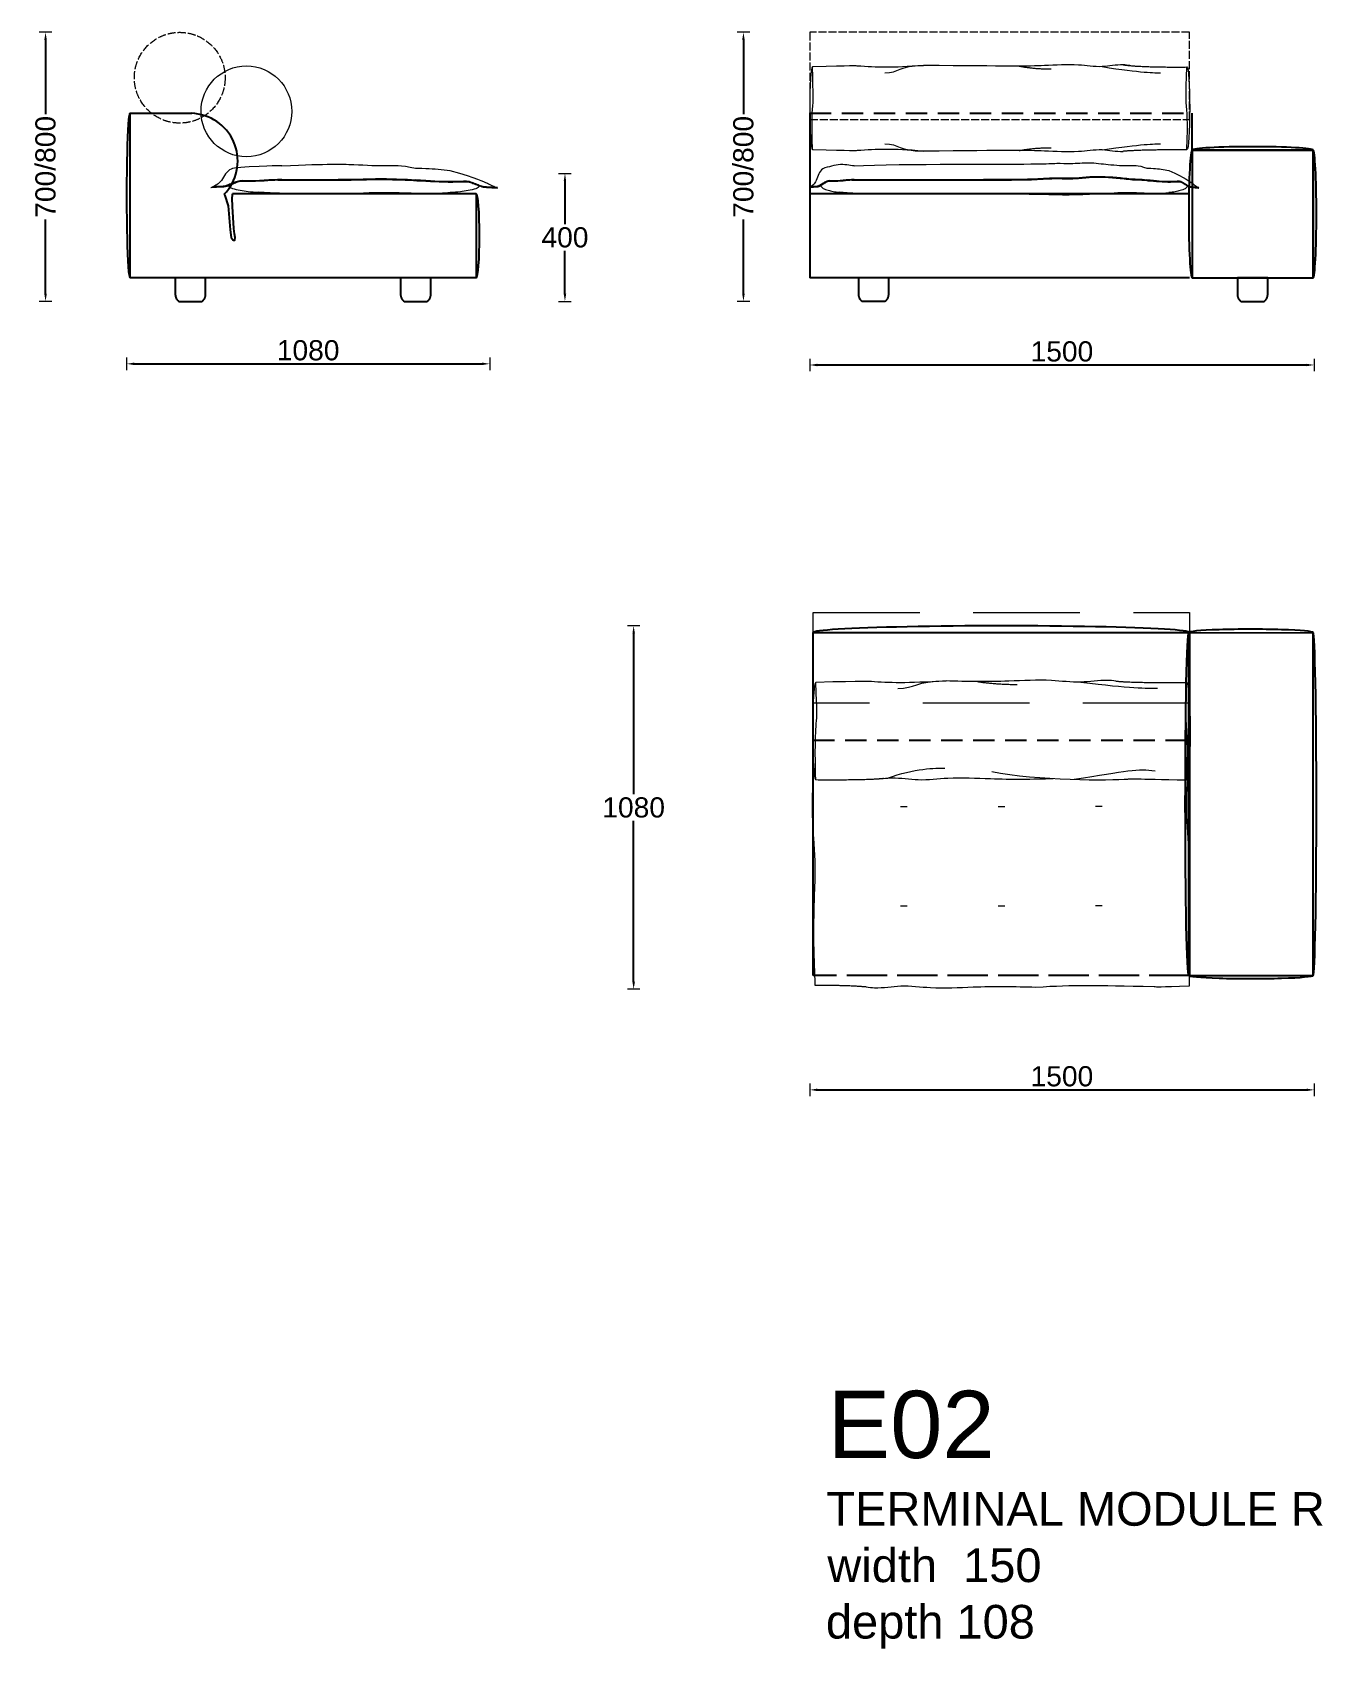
# Model space of a CAD drawing. Header units: millimetres. Extents: x 6668 to 47386, y -6732 to 35544.
# Drawn here: x 12304 to 16142, y 30707 to 35514 of the extents above; entities that cross this region are included whole.
import ezdxf

# ---------------------------------------------------------------- set-up
doc = ezdxf.new("R2010")
doc.units = ezdxf.units.MM
doc.linetypes.add('ACAD_ISO02W100', pattern=[15, 12, -3])
doc.linetypes.add('NASCOSTA', pattern=[9.525, 6.35, -3.175])
doc.layers.add('_ARREDO', color=7, linetype='Continuous')
doc.layers.add('TESTO', color=1, linetype='Continuous')
for name, color, linetype, lineweight in [('_CUSCINO SEDUTA', 8, 'Continuous', 9), ('_QUOTE', 1, 'Continuous', 9), ('_RULLO', 8, 'Continuous', 9)]:
    doc.layers.add(name, color=color, linetype=linetype, lineweight=lineweight)
doc.styles.add('Arial', font='arial.ttf')
doc.styles.get("Standard").update_dxf_attribs({"font": 'arial.ttf'})
doc.dimstyles.new('1_1', dxfattribs={"dimscale": 15, "dimtxt": 4, "dimasz": 1.5, "dimexe": 1.25, "dimexo": 2, "dimtad": 1, "dimtih": 1, "dimtoh": 1, "dimdec": 0, "dimtxsty": 'Standard', "dimcen": 2.5, "dimclrd": 256, "dimclre": 256, "dimclrt": 256, "dimadec": 0, "dimazin": 0, "dimtfac": 1, "dimtdec": 0, "dimtmove": 0, "dimatfit": 3, "dimfxl": 1.25, "dimfxlon": 1, "dimlwe": 0, "dimarcsym": 0})

# ---------------------------------------------------------------- blocks, each defined once
blk = doc.blocks.new('mr_central_112')
at = {"layer": '_ARREDO'}
for p, q in [((-56, -101.99), (-56, 0.01)), ((-56, 0.01), (56, 0.01)), ((56, 0.01), (56, -101.99))]:
    blk.add_line(p, q, dxfattribs=at)
at = {"layer": '_ARREDO', "linetype": 'ACAD_ISO02W100'}
blk.add_line((56, -101.99), (-56, -101.99), dxfattribs=at)
at = {"layer": '_ARREDO'}
blk.add_ellipse((0, 0), major_axis=(56, 0.01), ratio=0.035879, start_param=-0.000011, end_param=3.141593, dxfattribs=at)
at = {"layer": '_CUSCINO SEDUTA'}
for p, q in [((-30, -51.74), (-28, -51.74)), ((-1, -51.74), (1, -51.74)), ((30, -51.74), (28, -51.74)), ((-30, -81.24), (-28, -81.24)), ((-1, -81.24), (1, -81.24)), ((30, -81.24), (28, -81.24))]:
    blk.add_line(p, q, dxfattribs=at)
at = {"layer": '_CUSCINO SEDUTA', "lineweight": 9}
for points, degree in [([(-56.11, -56.03), (-56.31, -51.03), (-56.18, -46.03), (-55.78, -41.05)], 3), ([(55.25, -56.05), (55.08, -51.84), (55.15, -47.62), (55.42, -43.42)], 3), ([(-55.38, -69.61), (-55.45, -65.09), (-55.92, -60.56), (-56.11, -56.03)], 3), ([(55.98, -69.63), (55.91, -65.11), (55.44, -60.59), (55.25, -56.05)], 3), ([(-55.57, -78.73), (-55.47, -75.69), (-55.33, -72.65), (-55.38, -69.61)], 3), ([(55.79, -78.75), (55.89, -75.71), (56.03, -72.67), (55.98, -69.63)], 3), ([(-55.62, -97.4), (-55.83, -91.16), (-55.77, -84.93), (-55.57, -78.73)], 3), ([(55.74, -97.43), (55.53, -91.19), (55.59, -84.96), (55.79, -78.75)], 3), ([(-55.36, -104.97), (-55.4, -102.45), (-55.53, -99.92), (-55.62, -97.4)], 3), ([(56, -104.99), (55.96, -102.47), (55.83, -99.95), (55.74, -97.43)], 3), ([(-40.25, -105.38), (-45.92, -104.86), (-55.36, -104.97)], 2), ([(-40.25, -105.38), (-39.37, -105.5), (-38.55, -105.57), (-37.74, -105.6)], 3), ([(-37.74, -105.6), (-35.1, -105.67), (-32.49, -105.16), (-29.87, -105.07)], 3), ([(-29.87, -105.07), (-26.96, -104.97), (-24.03, -105.38), (-21.08, -105.55)], 3), ([(-21.08, -105.55), (-16.88, -105.78), (-12.64, -105.52), (-8.41, -105.37)], 3), ([(-8.41, -105.37), (-2.17, -105.16), (4.06, -105.21), (10.26, -105.42)], 3), ([(10.26, -105.42), (22.13, -104.67), (27.32, -104.82), (45.47, -105.26)], 3), ([(45.47, -105.26), (46.15, -105.31), (46.84, -105.38), (56, -104.99)], 3)]:
    blk.add_open_spline(points, degree=degree, dxfattribs=at)
at = {"layer": '_RULLO', "linetype": 'NASCOSTA', "ltscale": 5}
blk.add_lwpolyline([(-56, 5.97), (56, 5.97), (56, -21.03), (-56, -21.03)], close=True, dxfattribs=at)
at = {"layer": '_RULLO'}
blk.add_ellipse((-55.19, -29.32), major_axis=(0, 14.51), ratio=0.069077, start_param=0, end_param=3.141593, dxfattribs=at)
at = {"layer": '_RULLO', "extrusion": (0, 0, -1)}
blk.add_ellipse((55.17, -29.34), major_axis=(0, 14.51), ratio=0.069077, start_param=0, end_param=3.141593, dxfattribs=at)
at = {"layer": '_RULLO', "lineweight": 9}
for points, degree in [([(-16.45, -14.38), (-28.32, -15.13), (-33.5, -14.98), (-38.66, -14.54)], 3), ([(-30.79, -16.59), (-25.61, -16.59), (-25.61, -14.38), (-16.45, -14.38)], 3), ([(2.22, -14.43), (-4.02, -14.64), (-10.25, -14.58), (-16.45, -14.38)], 3), ([(14.89, -14.25), (10.69, -14.02), (6.45, -14.28), (2.22, -14.43)], 3), ([(23.68, -14.73), (20.77, -14.83), (17.84, -14.41), (14.89, -14.25)], 3), ([(31.55, -14.2), (28.91, -14.12), (26.31, -14.64), (23.68, -14.73)], 3), ([(34.06, -14.42), (33.19, -14.3), (32.36, -14.23), (31.55, -14.2)], 3), ([(34.06, -14.42), (38.73, -14.94), (55.17, -14.83)], 2), ([(-38.66, -14.54), (-39.34, -14.48), (-40.03, -14.42), (-55.19, -14.81)], 3), ([(-54.92, -25.34), (-54.86, -24.65), (-54.8, -23.97), (-55.19, -14.81)], 3), ([(-7.11, -14.56), (-1.61, -15.41), (4.73, -15.41)], 2), ([(23.68, -14.73), (38.39, -16.55), (43.41, -16.55), (46.44, -16.55)], 3), ([(54.91, -25.36), (54.85, -24.68), (54.79, -23.99), (55.17, -14.83)], 3), ([(-55.19, -43.83), (-55.47, -34.52), (-55.31, -29.92), (-54.92, -25.34)], 3), ([(55.17, -43.85), (55.46, -34.55), (55.29, -29.94), (54.91, -25.36)], 3), ([(-35.07, -43.41), (-34.2, -43.3), (-33.38, -43.23), (-32.57, -43.2)], 3), ([(-33.82, -43.28), (-26, -40.29), (-19.38, -40.29), (-16.86, -40.29)], 3), ([(-32.57, -43.2), (-29.93, -43.12), (-27.32, -43.64), (-24.7, -43.73)], 3), ([(-24.7, -43.73), (-21.79, -43.83), (-18.86, -43.41), (-15.91, -43.25)], 3), ([(-15.91, -43.25), (-11.71, -43.02), (-7.47, -43.28), (-3.24, -43.43)], 3), ([(-2.83, -41.28), (10.47, -44.07), (32.49, -43.97), (37.64, -43.54)], 3), ([(45.72, -41.23), (40.7, -40.29), (37.26, -41.28), (21.63, -43.67)], 3), ([(-35.07, -43.41), (-39.75, -43.94), (-55.19, -43.83)], 2), ([(-3.24, -43.43), (3, -43.64), (9.23, -43.58), (15.43, -43.38)], 3), ([(37.64, -43.54), (38.33, -43.48), (39.01, -43.42), (55.17, -43.81)], 3)]:
    blk.add_open_spline(points, degree=degree, dxfattribs=at)
blk = doc.blocks.new('armrest_38')
at = {"layer": '_ARREDO'}
for p, q in [((-19, -101.99), (-19, 0.01)), ((-19, -0.01), (18, 0.01)), ((18, -101.99), (18, 0.01)), ((-19, -101.99), (18, -101.99))]:
    blk.add_line(p, q, dxfattribs=at)
at = {"layer": '_ARREDO', "extrusion": (0, 0, -1)}
for centre, major_axis, ratio, start_param, end_param in [((-19, -50.99), (0, 51), 0.019608, 3.141593, 6.283185), ((-0.5, -101.99), (-18.5, 0), 0.054047, 3.14149, 6.304844)]:
    blk.add_ellipse(centre, major_axis=major_axis, ratio=ratio, start_param=start_param, end_param=end_param, dxfattribs=at)
at = {"layer": '_ARREDO'}
for centre, major_axis, ratio, start_param, end_param in [((-0.5, 0.01), (18.5, 0), 0.054047, -0.000103, 3.163251), ((18, -50.99), (0, 51), 0.019608, 3.141593, 6.283185)]:
    blk.add_ellipse(centre, major_axis=major_axis, ratio=ratio, start_param=start_param, end_param=end_param, dxfattribs=at)
blk = doc.blocks.new('*D239')
at = {"layer": '_QUOTE', "lineweight": 0, "transparency": 16777216}
for p, q in [((12584.7, 34546.8), (12584.7, 34509.3)), ((13664.5, 34546.8), (13664.5, 34509.3))]:
    blk.add_line(p, q, dxfattribs=at)
at = {"layer": '_QUOTE', "lineweight": -2, "transparency": 16777216}
blk.add_line((12607.2, 34528), (13642, 34528), dxfattribs=at)
at = {"layer": '_QUOTE', "transparency": 16777216}
for points in [[(12607.2, 34531.8), (12607.2, 34524.3), (12584.7, 34528)], [(13642, 34531.8), (13642, 34524.3), (13664.5, 34528)]]:
    blk.add_solid(points, dxfattribs=at)
at = {"layer": 'Defpoints', "color": 0, "transparency": 16777216}
for p in [(12584.7, 34992.4), (13664.5, 34908.8), (13664.5, 34528)]:
    blk.add_point(p, dxfattribs=at)
at = {"layer": '_QUOTE', "transparency": 16777216, "insert": (13124.6, 34568), "char_height": 60, "attachment_point": 5}
blk.add_mtext('1080', dxfattribs=at)
blk = doc.blocks.new('*D348')
at = {"layer": '_QUOTE', "lineweight": 0, "transparency": 16777216}
for p, q in [((14616.4, 34543.3), (14616.4, 34505.8)), ((16116.4, 34543.3), (16116.4, 34505.8))]:
    blk.add_line(p, q, dxfattribs=at)
at = {"layer": '_QUOTE', "lineweight": -2, "transparency": 16777216}
blk.add_line((14638.9, 34524.6), (16093.9, 34524.6), dxfattribs=at)
at = {"layer": '_QUOTE', "transparency": 16777216}
for points in [[(14638.9, 34528.3), (14638.9, 34520.8), (14616.4, 34524.6)], [(16093.9, 34528.3), (16093.9, 34520.8), (16116.4, 34524.6)]]:
    blk.add_solid(points, dxfattribs=at)
at = {"layer": 'Defpoints', "color": 0, "transparency": 16777216}
for p in [(16116.4, 34973.7), (14616.4, 34936.7), (16116.4, 34524.6)]:
    blk.add_point(p, dxfattribs=at)
at = {"layer": '_QUOTE', "transparency": 16777216, "insert": (15366.4, 34564.6), "char_height": 60, "attachment_point": 5}
blk.add_mtext('1500', dxfattribs=at)
blk = doc.blocks.new('*D243')
at = {"layer": '_QUOTE', "lineweight": 0, "transparency": 16777216}
for p, q in [((14616.3, 32387.8), (14616.3, 32350.3)), ((16116.4, 32387.8), (16116.4, 32350.3))]:
    blk.add_line(p, q, dxfattribs=at)
at = {"layer": '_QUOTE', "lineweight": -2, "transparency": 16777216}
blk.add_line((14638.8, 32369.1), (16093.9, 32369.1), dxfattribs=at)
at = {"layer": '_QUOTE', "transparency": 16777216}
for points in [[(14638.8, 32372.8), (14638.8, 32365.3), (14616.3, 32369.1)], [(16093.9, 32372.8), (16093.9, 32365.3), (16116.4, 32369.1)]]:
    blk.add_solid(points, dxfattribs=at)
at = {"layer": 'Defpoints', "color": 0, "transparency": 16777216}
for p in [(14616.3, 32781.2), (16116.4, 32814.8), (16116.4, 32369.1)]:
    blk.add_point(p, dxfattribs=at)
at = {"layer": '_QUOTE', "transparency": 16777216, "insert": (15366.4, 32409.1), "char_height": 60, "attachment_point": 5}
blk.add_mtext('1500', dxfattribs=at)
blk = doc.blocks.new('*D349')
at = {"layer": '_QUOTE', "lineweight": 0, "transparency": 16777216}
for p, q in [((14111.5, 33748.9), (14074, 33748.9)), ((14111.5, 32668.4), (14074, 32668.4))]:
    blk.add_line(p, q, dxfattribs=at)
at = {"layer": '_QUOTE', "lineweight": -2, "transparency": 16777216}
for p, q in [((14092.7, 33726.4), (14092.7, 33248.6)), ((14092.7, 32690.9), (14092.7, 33168.6))]:
    blk.add_line(p, q, dxfattribs=at)
at = {"layer": '_QUOTE', "transparency": 16777216}
for points in [[(14089, 33726.4), (14096.5, 33726.4), (14092.7, 33748.9)], [(14089, 32690.9), (14096.5, 32690.9), (14092.7, 32668.4)]]:
    blk.add_solid(points, dxfattribs=at)
at = {"layer": 'Defpoints', "color": 0, "transparency": 16777216}
for p in [(14092.7, 33748.9), (15218, 33748.9), (15195.6, 32668.4)]:
    blk.add_point(p, dxfattribs=at)
at = {"layer": '_QUOTE', "transparency": 16777216, "insert": (14092.7, 33208.6), "char_height": 60, "attachment_point": 5}
blk.add_mtext('1080', dxfattribs=at)
blk = doc.blocks.new('*D277')
at = {"layer": '_QUOTE', "lineweight": 0, "transparency": 16777216}
for p, q in [((12362.4, 35513.8), (12324.9, 35513.8)), ((12362.4, 34713.8), (12324.9, 34713.8))]:
    blk.add_line(p, q, dxfattribs=at)
at = {"layer": '_QUOTE', "lineweight": -2, "transparency": 16777216}
for p, q in [((12343.7, 35491.3), (12343.7, 35270.7)), ((12343.7, 34736.3), (12343.7, 34956.9))]:
    blk.add_line(p, q, dxfattribs=at)
at = {"layer": '_QUOTE', "transparency": 16777216}
for points in [[(12339.9, 35491.3), (12347.4, 35491.3), (12343.7, 35513.8)], [(12339.9, 34736.3), (12347.4, 34736.3), (12343.7, 34713.8)]]:
    blk.add_solid(points, dxfattribs=at)
at = {"layer": 'Defpoints', "color": 0, "transparency": 16777216}
for p in [(12913.8, 35513.8), (12343.7, 34713.8), (13106.1, 34713.8)]:
    blk.add_point(p, dxfattribs=at)
at = {"layer": '_QUOTE', "transparency": 16777216, "insert": (12343.7, 35113.8), "char_height": 60, "attachment_point": 5, "rotation": 90}
blk.add_mtext('700/800', dxfattribs=at)
blk = doc.blocks.new('*D278')
at = {"layer": '_QUOTE', "lineweight": 0, "transparency": 16777216}
for p, q in [((14438, 35513.8), (14400.5, 35513.8)), ((14438, 34713.8), (14400.5, 34713.8))]:
    blk.add_line(p, q, dxfattribs=at)
at = {"layer": '_QUOTE', "lineweight": -2, "transparency": 16777216}
for p, q in [((14419.2, 35491.3), (14419.2, 35270.7)), ((14419.2, 34736.3), (14419.2, 34956.9))]:
    blk.add_line(p, q, dxfattribs=at)
at = {"layer": '_QUOTE', "transparency": 16777216}
for points in [[(14415.5, 35491.3), (14423, 35491.3), (14419.2, 35513.8)], [(14415.5, 34736.3), (14423, 34736.3), (14419.2, 34713.8)]]:
    blk.add_solid(points, dxfattribs=at)
at = {"layer": 'Defpoints', "color": 0, "transparency": 16777216}
for p in [(14989.3, 35513.8), (14419.2, 34713.8), (15181.6, 34713.8)]:
    blk.add_point(p, dxfattribs=at)
at = {"layer": '_QUOTE', "transparency": 16777216, "insert": (14419.2, 35113.8), "char_height": 60, "attachment_point": 5, "rotation": 90}
blk.add_mtext('700/800', dxfattribs=at)
blk = doc.blocks.new('*D305')
at = {"layer": '_QUOTE', "lineweight": 0, "transparency": 16777216}
for p, q in [((13869.6, 35093.9), (13907.1, 35093.9)), ((13869.6, 34713.8), (13907.1, 34713.8))]:
    blk.add_line(p, q, dxfattribs=at)
at = {"layer": '_QUOTE', "lineweight": -2, "transparency": 16777216}
for p, q in [((13888.4, 35071.4), (13888.4, 34943.8)), ((13888.4, 34736.3), (13888.4, 34863.8))]:
    blk.add_line(p, q, dxfattribs=at)
at = {"layer": '_QUOTE', "transparency": 16777216}
for points in [[(13884.6, 35071.4), (13892.1, 35071.4), (13888.4, 35093.9)], [(13884.6, 34736.3), (13892.1, 34736.3), (13888.4, 34713.8)]]:
    blk.add_solid(points, dxfattribs=at)
at = {"layer": 'Defpoints', "color": 0, "transparency": 16777216}
for p in [(13244.9, 35093.9), (13244.9, 34713.8), (13888.4, 34713.8)]:
    blk.add_point(p, dxfattribs=at)
at = {"layer": '_QUOTE', "transparency": 16777216, "insert": (13888.4, 34903.8), "char_height": 60, "attachment_point": 5}
blk.add_mtext('400', dxfattribs=at)
blk = doc.blocks.new('PIEDINO MIAMI SOFT_PANAMA H7CM')
at = {"color": 0, "linetype": 'ByBlock', "lineweight": -2}
for points in [[(45, 0), (-45, 0)], [(-45, 0), (-45, -50.4)], [(45, -50.4), (45, 0)], [(-45, -50.4), (-45, -51.2), (-44.9, -52), (-44.8, -52.9), (-44.7, -53.7), (-44.5, -54.5), (-44.4, -55.3), (-44.2, -56.1), (-43.9, -56.9), (-43.7, -57.7), (-43.4, -58.5), (-43.1, -59.3), (-42.7, -60), (-42.4, -60.8), (-42, -61.5), (-41.6, -62.2), (-41.1, -63), (-40.7, -63.6), (-40.2, -64.3), (-39.7, -65), (-39.1, -65.6), (-38.6, -66.2), (-38, -66.8), (-37.4, -67.4), (-36.8, -68), (-36.1, -68.5), (-35.5, -69), (-34.8, -69.5), (-34.1, -70)], [(-34.1, -70), (34.1, -70)], [(34.1, -70), (34.8, -69.5), (35.5, -69), (36.1, -68.5), (36.8, -68), (37.4, -67.4), (38, -66.8), (38.6, -66.2), (39.1, -65.6), (39.7, -65), (40.2, -64.3), (40.7, -63.6), (41.1, -63), (41.6, -62.2), (42, -61.5), (42.4, -60.8), (42.7, -60), (43.1, -59.3), (43.4, -58.5), (43.7, -57.7), (43.9, -56.9), (44.2, -56.1), (44.4, -55.3), (44.5, -54.5), (44.7, -53.7), (44.8, -52.9), (44.9, -52), (45, -51.2), (45, -50.4)]]:
    blk.add_lwpolyline(points, dxfattribs=at)

msp = doc.modelspace()

# ---------------------------------------------------------------- linework, layer by layer
at = {"layer": '_ARREDO'}
for p, q in [((12594.6, 35273.5), (12594.6, 34783.8)), ((12594.6, 35273.5), (12755.9, 35273.5)), ((15753.4, 35163.7), (15753.4, 35273.5)), ((15753.4, 35163.7), (16113.4, 35163.7)), ((15753.4, 35163.7), (15753.4, 34783.8)), ((16113.4, 35163.7), (15753.4, 35163.7)), ((15753.4, 35163.7), (15753.4, 34783.8)), ((16113.4, 35163.7), (16113.4, 34783.8)), ((16113.4, 34783.8), (16113.4, 35163.7)), ((13624.5, 35033.8), (12899.5, 35033.8)), ((13624.5, 35033.8), (13624.5, 34783.8)), ((15746.3, 35033.8), (14616.3, 35033.8)), ((13624.5, 34783.8), (12594.6, 34783.8)), ((15746.3, 34783.8), (14616.3, 34783.8)), ((15753.4, 34783.8), (16113.4, 34783.8))]:
    msp.add_line(p, q, dxfattribs=at)
for points in [[(12594.6, 35273.5), (12778.4, 35273.5)], [(12788, 35272.1), (12778.4, 35273.5)], [(14616.6, 35273.5), (14616.6, 35273.5), (14616.3, 34783.8)], [(12875, 35032.5), (12876.5, 35028.2), (12887.1, 34998.3), (12892.7, 34926.6), (12896.1, 34904), (12901.2, 34896.1), (12906.8, 34895.6), (12907.2, 34903.5), (12905.5, 34914.1), (12903.4, 34930), (12899.5, 34996), (12898.9, 35020.8), (12899.5, 35029.3), (12899.5, 35033.8)]]:
    msp.add_lwpolyline(points, dxfattribs=at)
at = {"layer": '_ARREDO', "linetype": 'NASCOSTA', "ltscale": 10}
for points in [[(14616.6, 35273.5), (15753.4, 35273.5)], [(14626.3, 33408.9), (15746.3, 33408.9)]]:
    msp.add_lwpolyline(points, dxfattribs=at)
at = {"layer": '_ARREDO'}
msp.add_arc((12773.6, 35131.2), 141.6, 315.7566, 84.1693, dxfattribs=at)
for centre, major_axis, ratio, start_param, end_param in [((12594.6, 35028.9), (0, 244.6), 0.040884, 0, 3.141593), ((15753.4, 34973.7), (0, -189.9), 0.052652, 3.141593, 6.283185), ((15933.4, 35163.7), (-180, 0), 0.055556, 3.141593, 6.283185), ((16113.4, 34973.7), (0, 189.9), 0.052652, 3.141593, 6.283185), ((13624.5, 34908.8), (0, 125), 0.08, 3.141593, 6.283185)]:
    msp.add_ellipse(centre, major_axis=major_axis, ratio=ratio, start_param=start_param, end_param=end_param, dxfattribs=at)
at = {"layer": '_CUSCINO SEDUTA'}
for p, q in [((13474.9, 35073.4), (13443.6, 35074.8)), ((15639, 35073.4), (15619.3, 35074.8))]:
    msp.add_line(p, q, dxfattribs=at)
for points in [[(12891, 35104.6), (12877.6, 35096.4), (12873, 35079.7), (12862.9, 35068.8)], [(12911.3, 35111.3), (12903.2, 35109.7), (12896.4, 35107.9), (12891, 35104.6)], [(13046.1, 35116.9), (13036.1, 35116.8), (13026.1, 35117.9), (12911.3, 35111.3)], [(13046.1, 35116.9), (13192.7, 35123.3), (13218.8, 35121.5), (13260.3, 35120.9)], [(13260.3, 35120.9), (13296.7, 35118.4), (13333.6, 35117.3), (13362.4, 35117.9)], [(13362.4, 35117.9), (13381.6, 35118.3), (13397.2, 35119.6), (13443.6, 35110.3)], [(13443.6, 35110.3), (13449.4, 35110), (13455.1, 35109.8), (13474.9, 35109)], [(13474.9, 35109), (13499.4, 35107.9), (13523.6, 35106.4), (13546.3, 35103.1)], [(13546.3, 35103.1), (13630.4, 35078.6), (13643.9, 35071.7), (13657.7, 35065)], [(14651, 35104.6), (14642.6, 35096.4), (14639.7, 35079.7), (14633.3, 35068.8)], [(14675.1, 35114.2), (14664.8, 35111.6), (14656.6, 35110), (14651, 35104.6)], [(14701.3, 35120.2), (14692.6, 35119.2), (14683.1, 35116.3), (14675.1, 35114.2)], [(14748.9, 35116.9), (14734.1, 35116.8), (14719.6, 35122.5), (14701.3, 35120.2)], [(14748.9, 35116.9), (14885.2, 35123.3), (15225.5, 35121.5), (15288.9, 35122.4)], [(15288.9, 35122.4), (15322.4, 35122.9), (15336.7, 35124.1), (15351, 35124.3)], [(15351, 35124.3), (15364.7, 35124.4), (15378.5, 35123.6), (15392.3, 35123.8)], [(15392.3, 35123.8), (15410.8, 35124), (15429.3, 35126.2), (15447.7, 35125.9)], [(15447.7, 35125.9), (15466.4, 35125.6), (15484.9, 35122.8), (15503.7, 35120.9)], [(15503.7, 35120.9), (15526.7, 35118.4), (15549.9, 35117.3), (15568.1, 35117.9)], [(15568.1, 35117.9), (15580.2, 35118.3), (15590, 35119.6), (15619.3, 35110.3)], [(15619.3, 35110.3), (15623, 35110), (15626.6, 35109.8), (15639, 35109)], [(15639, 35109), (15654.5, 35107.9), (15669.8, 35106.4), (15684.1, 35103.1)], [(15684.1, 35103.1), (15737.1, 35078.6), (15745.6, 35071.7), (15754.3, 35065)], [(12862.9, 35068.8), (12855.6, 35061), (12845.5, 35056.3), (12835.4, 35051.5)], [(12857.5, 35052.9), (12849.9, 35052.6), (12842.7, 35052.1), (12835.4, 35051.5)], [(12855.3, 35055.3), (12850.9, 35055.1), (12846.3, 35054.9), (12841.9, 35054.6)], [(12876.3, 35056.8), (12870.2, 35055.7), (12862.7, 35055.6), (12855.3, 35055.3)], [(12878.5, 35054.4), (12872.3, 35053.2), (12864.8, 35053.2), (12857.5, 35052.9)], [(12890.8, 35061.9), (12886.4, 35060), (12882, 35058), (12876.3, 35056.8)], [(12892.9, 35059.5), (12888.5, 35057.6), (12884.1, 35055.5), (12878.5, 35054.4)], [(12888.2, 35057.5), (12891.4, 35054.7), (12894.5, 35051.9), (12899.6, 35049.7)], [(12906.2, 35068), (12900.9, 35065.9), (12895.8, 35064.1), (12890.8, 35061.9)], [(12908.3, 35065.6), (12902.9, 35063.5), (12898, 35061.6), (12892.9, 35059.5)], [(12899.6, 35049.7), (12905.6, 35047.3), (12914.4, 35045.8), (12922.8, 35044.1)], [(12921.5, 35072.3), (12915.7, 35071.6), (12910.8, 35069.7), (12906.2, 35068)], [(12923.7, 35069.9), (12917.8, 35069.2), (12913, 35067.3), (12908.3, 35065.6)], [(12938.6, 35072.5), (12932.6, 35072.7), (12926.7, 35073), (12921.5, 35072.3)], [(12922.8, 35044.1), (12930.5, 35042.7), (12938, 35041.2), (12946, 35040.2)], [(12940.6, 35070.1), (12934.7, 35070.2), (12928.8, 35070.6), (12923.7, 35069.9)], [(13046.1, 35076.2), (13012.4, 35076.4), (12976.5, 35071.5), (12938.6, 35072.5)], [(13034.3, 35073.7), (13013.1, 35073.9), (12977.9, 35069.1), (12940.6, 35070.1)], [(12946, 35040.2), (12955.5, 35039.1), (12965.7, 35038.8), (12975.8, 35038.4)], [(13034.3, 35073.7), (13244.7, 35073.7), (13278.1, 35074.8), (13311.1, 35076)], [(13046.1, 35076.2), (13253.4, 35076.4), (13283.4, 35077.4), (13313.3, 35078.5)], [(13311.1, 35076), (13343, 35077.6), (13368.8, 35075.5), (13394.9, 35074.9)], [(13313.3, 35078.5), (13345.2, 35080.1), (13371, 35078), (13397, 35077.4)], [(13394.9, 35074.9), (13411.1, 35074.6), (13427.3, 35074.7), (13443.6, 35072.8)], [(13397, 35077.4), (13412.5, 35077), (13428.1, 35077.1), (13443.6, 35074.8)], [(13443.6, 35072.8), (13449.4, 35072.5), (13455.1, 35072.2), (13474.9, 35071.1)], [(13474.9, 35073.4), (13510.1, 35071.5), (13545.3, 35070.1), (13582.5, 35071.5)], [(13474.9, 35071.1), (13510.1, 35069.2), (13545.3, 35067.7), (13582.5, 35069.2)], [(13577.3, 35039.4), (13567.7, 35038.2), (13557.6, 35037.9), (13547.4, 35037.6)], [(13600.3, 35043.3), (13592.6, 35041.9), (13585.2, 35040.3), (13577.3, 35039.4)], [(13582.5, 35071.5), (13588.5, 35071.8), (13594.4, 35072.1), (13599.6, 35071.5)], [(13582.5, 35069.2), (13588.5, 35069.4), (13594.4, 35069.7), (13599.6, 35069.1)], [(13599.6, 35071.5), (13605.4, 35070.7), (13610.2, 35068.8), (13614.9, 35067.1)], [(13599.6, 35069.1), (13605.4, 35068.4), (13610.2, 35066.5), (13614.9, 35064.7)], [(13623.5, 35048.9), (13617.5, 35046.5), (13608.8, 35044.9), (13600.3, 35043.3)], [(13614.9, 35067.1), (13620.2, 35065), (13625.2, 35063.2), (13630.2, 35061)], [(13614.9, 35064.7), (13620.2, 35062.7), (13625.2, 35060.8), (13630.2, 35058.7)], [(13635, 35056.6), (13631.9, 35053.8), (13628.6, 35051), (13623.5, 35048.9)], [(13630.2, 35061), (13634.6, 35059.1), (13639, 35057), (13644.8, 35055.9)], [(13630.2, 35058.7), (13634.6, 35056.8), (13639, 35054.7), (13644.8, 35053.6)], [(13644.8, 35055.9), (13650.9, 35054.8), (13658.6, 35054.7), (13665.8, 35054.4)], [(13644.8, 35053.6), (13650.9, 35052.4), (13658.6, 35052.3), (13665.8, 35052.1)], [(13657.7, 35065), (13667.6, 35060.2), (13677.7, 35055.4), (13687.8, 35050.6)], [(13665.8, 35054.4), (13673.3, 35054.1), (13680.6, 35053.6), (13687.8, 35053)], [(13665.8, 35052.1), (13673.3, 35051.8), (13680.6, 35051.2), (13687.8, 35050.7)], [(14633.3, 35068.8), (14628.7, 35061), (14622.4, 35056.3), (14615.9, 35051.5)], [(14629.9, 35052.9), (14625.1, 35052.6), (14620.6, 35052.1), (14616, 35051.5)], [(14628.5, 35055.3), (14625.7, 35055.1), (14622.8, 35054.9), (14620.1, 35054.6)], [(14641.7, 35056.8), (14637.9, 35055.7), (14633.1, 35055.6), (14628.5, 35055.3)], [(14643.1, 35054.4), (14639.2, 35053.2), (14634.5, 35053.2), (14629.9, 35052.9)], [(14650.9, 35061.9), (14648.1, 35060), (14645.3, 35058), (14641.7, 35056.8)], [(14652.2, 35059.5), (14649.5, 35057.6), (14646.7, 35055.5), (14643.1, 35054.4)], [(14649.2, 35057.5), (14651.3, 35054.7), (14653.2, 35051.9), (14656.5, 35049.7)], [(14660.6, 35068), (14657.2, 35065.9), (14654.1, 35064.1), (14650.9, 35061.9)], [(14662, 35065.6), (14658.5, 35063.5), (14655.4, 35061.6), (14652.2, 35059.5)], [(14656.5, 35049.7), (14660.3, 35047.3), (14665.8, 35045.8), (14671.1, 35044.1)], [(14670.3, 35072.3), (14666.6, 35071.6), (14663.5, 35069.7), (14660.6, 35068)], [(14671.6, 35069.9), (14667.9, 35069.2), (14664.9, 35067.3), (14662, 35065.6)], [(14681, 35072.5), (14677.2, 35072.7), (14673.5, 35073), (14670.3, 35072.3)], [(14671.1, 35044.1), (14675.9, 35042.7), (14680.7, 35041.2), (14685.7, 35040.2)], [(14682.3, 35070.1), (14678.6, 35070.2), (14674.9, 35070.6), (14671.6, 35069.9)], [(14748.9, 35076.2), (14727.6, 35076.4), (14704.9, 35071.5), (14681, 35072.5)], [(14741.4, 35073.7), (14728, 35073.9), (14705.9, 35069.1), (14682.3, 35070.1)], [(14685.7, 35040.2), (14691.7, 35039.1), (14698.1, 35038.8), (14704.5, 35038.4)], [(14741.4, 35073.7), (15242.4, 35073.7), (15263.4, 35074.8), (15284.3, 35076)], [(14748.9, 35076.2), (15247.8, 35076.4), (15266.8, 35077.4), (15285.6, 35078.5)], [(15284.3, 35076), (15307.7, 35077.4), (15331, 35078.8), (15354.4, 35078.7)], [(15285.6, 35078.5), (15309, 35079.8), (15332.3, 35081.2), (15355.8, 35081.2)], [(15354.4, 35078.7), (15371.5, 35078.7), (15388.5, 35078), (15405.4, 35078.7)], [(15355.8, 35081.2), (15372.8, 35081.2), (15389.9, 35080.4), (15406.8, 35081.2)], [(15405.4, 35078.7), (15419.6, 35079.4), (15433.6, 35081.2), (15447.7, 35082.1)], [(15406.8, 35081.2), (15420.9, 35081.8), (15434.9, 35083.6), (15449, 35084.6)], [(15447.7, 35082.1), (15478.1, 35084.2), (15509, 35082.4), (15539.4, 35079.3)], [(15449, 35084.6), (15479.5, 35086.6), (15510.4, 35084.8), (15540.8, 35081.7)], [(15539.4, 35079.3), (15555.9, 35077.6), (15572.1, 35075.5), (15588.6, 35074.9)], [(15540.8, 35081.7), (15557.2, 35080.1), (15573.5, 35078), (15589.9, 35077.4)], [(15588.6, 35074.9), (15598.8, 35074.6), (15609, 35074.7), (15619.3, 35072.8)], [(15589.9, 35077.4), (15599.7, 35077), (15609.5, 35077.1), (15619.3, 35074.8)], [(15619.3, 35072.8), (15623, 35072.5), (15626.6, 35072.2), (15639, 35071.1)], [(15639, 35073.4), (15661.3, 35071.5), (15683.5, 35070.1), (15706.9, 35071.5)], [(15639, 35071.1), (15661.3, 35069.2), (15683.5, 35067.7), (15706.9, 35069.2)], [(15703.6, 35039.4), (15697.6, 35038.2), (15691.2, 35037.9), (15684.8, 35037.6)], [(15718.2, 35043.3), (15713.3, 35041.9), (15708.6, 35040.3), (15703.6, 35039.4)], [(15706.9, 35071.5), (15710.7, 35071.8), (15714.4, 35072.1), (15717.7, 35071.5)], [(15706.9, 35069.2), (15710.7, 35069.4), (15714.4, 35069.7), (15717.7, 35069.1)], [(15717.7, 35071.5), (15721.3, 35070.7), (15724.4, 35068.8), (15727.4, 35067.1)], [(15717.7, 35069.1), (15721.3, 35068.4), (15724.4, 35066.5), (15727.4, 35064.7)], [(15732.8, 35048.9), (15729, 35046.5), (15723.5, 35044.9), (15718.2, 35043.3)], [(15727.4, 35067.1), (15730.7, 35065), (15733.9, 35063.2), (15737, 35061)], [(15727.4, 35064.7), (15730.7, 35062.7), (15733.9, 35060.8), (15737, 35058.7)], [(15740, 35056.6), (15738.1, 35053.8), (15736, 35051), (15732.8, 35048.9)], [(15737, 35061), (15739.8, 35059.1), (15742.6, 35057), (15746.2, 35055.9)], [(15737, 35058.7), (15739.8, 35056.8), (15742.6, 35054.7), (15746.2, 35053.6)], [(15746.2, 35055.9), (15750, 35054.8), (15754.9, 35054.7), (15759.5, 35054.4)], [(15746.2, 35053.6), (15750, 35052.4), (15754.9, 35052.3), (15759.5, 35052.1)], [(15754.3, 35065), (15760.6, 35060.2), (15767, 35055.4), (15773.4, 35050.6)], [(15759.5, 35054.4), (15764.2, 35054.1), (15768.8, 35053.6), (15773.3, 35053)], [(15759.5, 35052.1), (15764.2, 35051.8), (15768.8, 35051.2), (15773.3, 35050.7)], [(13048.2, 35034.7), (13024.2, 35035.8), (12999.9, 35037.1), (12975.8, 35038.4)], [(13048.2, 35034.7), (13084.8, 35031.2), (13121.7, 35036), (13204.1, 35033.3)], [(13204.1, 35033.3), (13249.6, 35034.9), (13295.1, 35037.4), (13340.7, 35037.8)], [(13340.7, 35037.8), (13388.8, 35038.1), (13437.1, 35036.1), (13485.2, 35034.4)], [(13485.3, 35034.4), (13505.9, 35035.3), (13526.7, 35036.5), (13547.4, 35037.6)], [(14750.2, 35034.7), (14735, 35035.8), (14719.7, 35037.1), (14704.5, 35038.4)], [(14750.2, 35034.7), (15255.3, 35034.1), (15281.4, 35033), (15307.8, 35032.2)], [(15307.8, 35032.2), (15361.1, 35030.6), (15414.8, 35030.3), (15468.2, 35033.3)], [(15468.2, 35033.3), (15497, 35034.9), (15525.7, 35037.4), (15554.4, 35037.8)], [(15554.4, 35037.8), (15584.8, 35038.1), (15615.2, 35036.1), (15645.6, 35034.4)], [(15645.6, 35034.4), (15658.6, 35035.3), (15671.7, 35036.5), (15684.8, 35037.6)]]:
    msp.add_open_spline(points, degree=3, dxfattribs=at)
at = {"layer": '_RULLO', "linetype": 'ACAD_ISO02W100', "ltscale": 2}
msp.add_lwpolyline([(15746.3, 35513.8), (14616.3, 35513.8), (14616.3, 35254.5), (15746.3, 35254.5)], close=True, dxfattribs=at)
msp.add_circle((12742.7, 35378.8), 135, dxfattribs=at)
at = {"layer": '_RULLO'}
msp.add_circle((12941, 35278.8), 135, dxfattribs=at)
msp.add_ellipse((14624.3, 35288.4), major_axis=(0, 122.6), ratio=0.065432, start_param=-0.000114, end_param=3.139138, dxfattribs=at)
at = {"layer": '_RULLO', "extrusion": (0, 0, -1)}
msp.add_ellipse((15738.3, 35287.8), major_axis=(0, -122.9), ratio=0.065265, start_param=3.141593, end_param=6.283185, dxfattribs=at)
at = {"layer": '_RULLO', "lineweight": 9}
for points, degree in [([(14757.1, 35413.6), (14751.6, 35414.2), (14746.1, 35414.8), (14624.3, 35410.9)], 3), ([(14626.5, 35305.6), (14626.9, 35312.5), (14627.4, 35319.3), (14624.3, 35410.9)], 3), ([(14954.7, 35415.2), (14859.7, 35407.7), (14818.3, 35409.2), (14757.1, 35413.6)], 3), ([(14840, 35393.1), (14881.4, 35393.1), (14881.4, 35415.2), (14954.7, 35415.2)], 3), ([(15314.1, 35414.7), (15264.2, 35412.6), (15213.8, 35413.2), (14954.7, 35415.2)], 3), ([(15239.4, 35413.4), (15283.5, 35404.9), (15334.1, 35404.9)], 2), ([(15415.4, 35416.5), (15381.9, 35418.8), (15347.9, 35416.2), (15314.1, 35414.7)], 3), ([(15485.8, 35411.7), (15462.5, 35410.7), (15439, 35414.8), (15415.4, 35416.5)], 3), ([(15548.7, 35417), (15527.6, 35417.7), (15506.8, 35412.6), (15485.8, 35411.7)], 3), ([(15485.8, 35411.7), (15603.4, 35393.5), (15643.6, 35393.5), (15659.9, 35393.5)], 3), ([(15568.8, 35414.8), (15561.8, 35416), (15555.2, 35416.7), (15548.7, 35417)], 3), ([(15548.7, 35417), (15606.2, 35409.6), (15738.3, 35410.7)], 2), ([(15736.2, 35305.4), (15735.7, 35312.2), (15734.6, 35319.1), (15738.3, 35410.7)], 3), ([(14624.3, 35164.7), (14622.2, 35261.8), (14623.5, 35275.2), (14626.5, 35305.6)], 3), ([(15738.3, 35165), (15740.6, 35258), (15739.3, 35273.3), (15736.2, 35305.4)], 3), ([(14757.1, 35162.1), (14751.6, 35161.5), (14746.1, 35160.9), (14624.3, 35164.7)], 3), ([(14954.7, 35160.5), (14859.7, 35168), (14818.3, 35166.4), (14757.1, 35162.1)], 3), ([(14840, 35182.6), (14881.4, 35182.6), (14881.4, 35160.5), (14954.7, 35160.5)], 3), ([(15314.1, 35160.9), (15264.2, 35163), (15213.8, 35162.5), (14954.7, 35160.5)], 3), ([(15239.4, 35162.2), (15283.5, 35170.7), (15334.1, 35170.7)], 2), ([(15415.4, 35159.1), (15381.9, 35156.8), (15347.9, 35159.4), (15314.1, 35160.9)], 3), ([(15485.8, 35163.9), (15462.5, 35164.9), (15439, 35160.8), (15415.4, 35159.1)], 3), ([(15485.8, 35163.9), (15603.4, 35182.1), (15643.6, 35182.1), (15659.9, 35182.1)], 3), ([(15548.7, 35158.6), (15527.6, 35157.9), (15506.8, 35163), (15485.8, 35163.9)], 3), ([(15548.7, 35160.8), (15606.2, 35166), (15738.3, 35165)], 2)]:
    msp.add_open_spline(points, degree=degree, dxfattribs=at)

# ---------------------------------------------------------------- block references
at = {"layer": '_ARREDO'}
for p in [(12774.6, 34783.8), (13444.5, 34783.8), (14806.3, 34783.9), (15933.4, 34783.8)]:
    msp.add_blockref('PIEDINO MIAMI SOFT_PANAMA H7CM', p, dxfattribs=at)
at = {"layer": '_ARREDO', "xscale": 10, "yscale": 10, "zscale": 10}
for name, p in [('mr_central_112', (15186.3, 33728.8)), ('armrest_38', (15933.4, 33728.7))]:
    msp.add_blockref(name, p, dxfattribs=at)

# ---------------------------------------------------------------- texts
at = {"layer": 'TESTO', "style": 'Arial'}
for s, height, p in [('E02', 200, (14669.3, 31274.3)), ('TERMINAL MODULE R', 100, (14666, 31073)), ('width  150', 100, (14668.9, 30905.3)), ('depth 108', 100, (14664.5, 30737.5))]:
    msp.add_text(s, height=height, dxfattribs=at).set_placement(p)

# ---------------------------------------------------------------- dimensions: what is measured, and where the dimension line sits
at = {"layer": '_QUOTE'}
for base, p1, p2, picture, middle in [((12343.7, 34713.8), (12913.8, 35513.8), (13106.1, 34713.8), '*D277', (12343.7, 35113.8)), ((14419.2, 34713.8), (14989.3, 35513.8), (15181.6, 34713.8), '*D278', (14419.2, 35113.8))]:
    dim = msp.add_linear_dim(base=base, p1=p1, p2=p2, angle=90, text='700/800', dimstyle='1_1', dxfattribs=at)
    dim.commit()
    dim.dimension.update_dxf_attribs({"geometry": picture, "text_midpoint": middle, "text_rotation": 90})
dim = msp.add_linear_dim(base=(13888.4, 34713.8), p1=(13244.9, 35093.9), p2=(13244.9, 34713.8), angle=90, text='400', dimstyle='1_1', dxfattribs=at)
dim.commit()
dim.dimension.update_dxf_attribs({"geometry": '*D305', "text_midpoint": (13888.4, 34903.8)})
for base, p1, p2, picture, middle in [((13664.5, 34528), (12584.7, 34992.4), (13664.5, 34908.8), '*D239', (13124.6, 34568)), ((16116.4, 34524.6), (14616.4, 34936.7), (16116.4, 34973.7), '*D348', (15366.4, 34564.6)), ((16116.4, 32369.1), (14616.3, 32781.2), (16116.4, 32814.8), '*D243', (15366.4, 32409.1))]:
    dim = msp.add_linear_dim(base=base, p1=p1, p2=p2, dimstyle='1_1', dxfattribs=at)
    dim.commit()
    dim.dimension.update_dxf_attribs({"geometry": picture, "text_midpoint": middle})
dim = msp.add_linear_dim(base=(14092.7285, 33748.8588), p1=(15195.5678, 32668.4137), p2=(15217.9847, 33748.8588), angle=90, dimstyle='1_1', dxfattribs=at)
dim.commit()
dim.dimension.update_dxf_attribs({"geometry": '*D349', "text_midpoint": (14092.7285, 33208.6363)})

doc.saveas('drawing.dxf')
